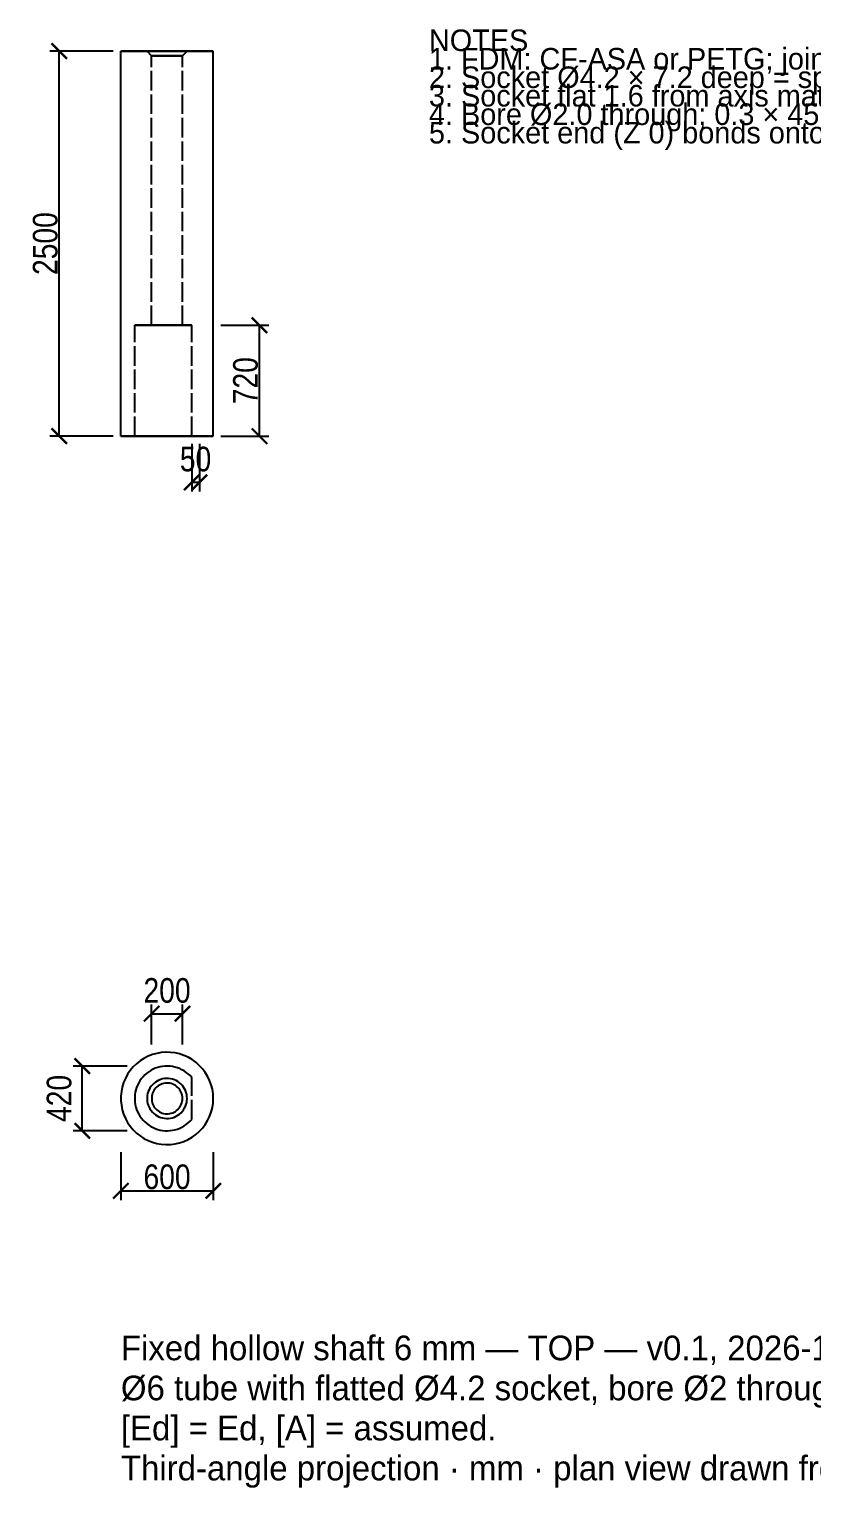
# Model space of a CAD drawing. Header units: millimetres. Extents: x -9 to 93, y -25 to 69.
# Drawn here: x -8.9 to 41.9, y -25.3 to 69.4 of the extents above; entities that cross this region are included whole.
import ezdxf

# ---------------------------------------------------------------- set-up
doc = ezdxf.new("R2010")
doc.units = ezdxf.units.MM
doc.linetypes.add('DASHED', pattern=[1.524, 1.27, -0.254])
for name, color, linetype in [('DIMS', 3, 'CONTINUOUS'), ('HIDDEN', 8, 'DASHED'), ('TEXT', 7, 'CONTINUOUS'), ('VISIBLE', 7, 'CONTINUOUS')]:
    doc.layers.add(name, color=color, linetype=linetype)
doc.styles.add('OpenSansCondensed-Light', font='OpenSansCondensed-Light.ttf')
doc.dimstyles.new('EZDXF', dxfattribs={"dimtxt": 0.25, "dimasz": 0.175, "dimexe": 0.375, "dimexo": 0.125, "dimgap": 0.1, "dimtad": 1, "dimlfac": 100, "dimzin": 12, "dimdsep": 46, "dimtxsty": 'OpenSansCondensed-Light', "dimblk": 'ARCHTICK', "dimcen": 2.5, "dimazin": 3, "dimtfac": 0.5, "dimtmove": 2, "dimatfit": 3})

# ---------------------------------------------------------------- blocks, each defined once
blk = doc.blocks.new('_ARCHTICK')
at = {"color": 0, "linetype": 'BYBLOCK', "const_width": 0.15}
blk.add_lwpolyline([(-0.5, -0.5), (0.5, 0.5)], dxfattribs=at)

msp = doc.modelspace()

# ---------------------------------------------------------------- linework, layer by layer
at = {"layer": 'HIDDEN'}
for points in [[(-3, 67.99907), (-2.90476, 67.99907), (-2.80952, 67.99907), (-2.71429, 67.99907), (-2.61905, 67.99907), (-2.52381, 67.99907), (-2.42857, 67.99907), (-2.33333, 67.99907), (-2.2381, 67.99907), (-2.14286, 67.99907), (-2.04762, 67.99907), (-1.95238, 67.99907), (-1.85714, 67.99907), (-1.7619, 67.99907), (-1.66667, 67.99907), (-1.57143, 67.99907), (-1.47619, 67.99907), (-1.38095, 67.99907), (-1.28571, 67.99907), (-1.19048, 67.99907), (-1.09524, 67.99907), (-1, 67.99907), (-0.90476, 67.99907), (-0.80952, 67.99907), (-0.71429, 67.99907), (-0.61905, 67.99907), (-0.52381, 67.99907), (-0.42857, 67.99907), (-0.33333, 67.99907), (-0.2381, 67.99907), (-0.14286, 67.99907), (-0.04762, 67.99907), (0.04762, 67.99907), (0.14286, 67.99907), (0.2381, 67.99907), (0.33333, 67.99907), (0.42857, 67.99907), (0.52381, 67.99907), (0.61905, 67.99907), (0.71429, 67.99907), (0.80952, 67.99907), (0.90476, 67.99907), (1, 67.99907), (1.09524, 67.99907), (1.19048, 67.99907), (1.28571, 67.99907), (1.38095, 67.99907), (1.47619, 67.99907), (1.57143, 67.99907), (1.66667, 67.99907), (1.7619, 67.99907), (1.85714, 67.99907), (1.95238, 67.99907), (2.04762, 67.99907), (2.14286, 67.99907), (2.2381, 67.99907), (2.33333, 67.99907), (2.42857, 67.99907), (2.52381, 67.99907), (2.61905, 67.99907), (2.71429, 67.99907), (2.80952, 67.99907), (2.90476, 67.99907), (3, 67.99907)], [(1.3, 67.99907), (1.25873, 67.99907), (1.21746, 67.99907), (1.17619, 67.99907), (1.13492, 67.99907), (1.09365, 67.99907), (1.05238, 67.99907), (1.01111, 67.99907), (0.96984, 67.99907), (0.92857, 67.99907), (0.8873, 67.99907), (0.84603, 67.99907), (0.80476, 67.99907), (0.76349, 67.99907), (0.72222, 67.99907), (0.68095, 67.99907), (0.63968, 67.99907), (0.59841, 67.99907), (0.55714, 67.99907), (0.51587, 67.99907), (0.4746, 67.99907), (0.43333, 67.99907), (0.39206, 67.99907), (0.35079, 67.99907), (0.30952, 67.99907), (0.26825, 67.99907), (0.22698, 67.99907), (0.18571, 67.99907), (0.14444, 67.99907), (0.10317, 67.99907), (0.0619, 67.99907), (0.02063, 67.99907), (-0.02063, 67.99907), (-0.0619, 67.99907), (-0.10317, 67.99907), (-0.14444, 67.99907), (-0.18571, 67.99907), (-0.22698, 67.99907), (-0.26825, 67.99907), (-0.30952, 67.99907), (-0.35079, 67.99907), (-0.39206, 67.99907), (-0.43333, 67.99907), (-0.4746, 67.99907), (-0.51587, 67.99907), (-0.55714, 67.99907), (-0.59841, 67.99907), (-0.63968, 67.99907), (-0.68095, 67.99907), (-0.72222, 67.99907), (-0.76349, 67.99907), (-0.80476, 67.99907), (-0.84603, 67.99907), (-0.8873, 67.99907), (-0.92857, 67.99907), (-0.96984, 67.99907), (-1.01111, 67.99907), (-1.05238, 67.99907), (-1.09365, 67.99907), (-1.13492, 67.99907), (-1.17619, 67.99907), (-1.21746, 67.99907), (-1.25873, 67.99907), (-1.3, 67.99907)], [(-1.3, 67.99907), (-1.25873, 67.99907), (-1.21746, 67.99907), (-1.17619, 67.99907), (-1.13492, 67.99907), (-1.09365, 67.99907), (-1.05238, 67.99907), (-1.01111, 67.99907), (-0.96984, 67.99907), (-0.92857, 67.99907), (-0.8873, 67.99907), (-0.84603, 67.99907), (-0.80476, 67.99907), (-0.76349, 67.99907), (-0.72222, 67.99907), (-0.68095, 67.99907), (-0.63968, 67.99907), (-0.59841, 67.99907), (-0.55714, 67.99907), (-0.51587, 67.99907), (-0.4746, 67.99907), (-0.43333, 67.99907), (-0.39206, 67.99907), (-0.35079, 67.99907), (-0.30952, 67.99907), (-0.26825, 67.99907), (-0.22698, 67.99907), (-0.18571, 67.99907), (-0.14444, 67.99907), (-0.10317, 67.99907), (-0.0619, 67.99907), (-0.02063, 67.99907), (0.02063, 67.99907), (0.0619, 67.99907), (0.10317, 67.99907), (0.14444, 67.99907), (0.18571, 67.99907), (0.22698, 67.99907), (0.26825, 67.99907), (0.30952, 67.99907), (0.35079, 67.99907), (0.39206, 67.99907), (0.43333, 67.99907), (0.4746, 67.99907), (0.51587, 67.99907), (0.55714, 67.99907), (0.59841, 67.99907), (0.63968, 67.99907), (0.68095, 67.99907), (0.72222, 67.99907), (0.76349, 67.99907), (0.80476, 67.99907), (0.84603, 67.99907), (0.8873, 67.99907), (0.92857, 67.99907), (0.96984, 67.99907), (1.01111, 67.99907), (1.05238, 67.99907), (1.09365, 67.99907), (1.13492, 67.99907), (1.17619, 67.99907), (1.21746, 67.99907), (1.25873, 67.99907), (1.3, 67.99907)], [(-1, 67.69907), (-1.3, 67.99907)], [(1, 67.69907), (0.96825, 67.69907), (0.93651, 67.69907), (0.90476, 67.69907), (0.87302, 67.69907), (0.84127, 67.69907), (0.80952, 67.69907), (0.77778, 67.69907), (0.74603, 67.69907), (0.71429, 67.69907), (0.68254, 67.69907), (0.65079, 67.69907), (0.61905, 67.69907), (0.5873, 67.69907), (0.55556, 67.69907), (0.52381, 67.69907), (0.49206, 67.69907), (0.46032, 67.69907), (0.42857, 67.69907), (0.39683, 67.69907), (0.36508, 67.69907), (0.33333, 67.69907), (0.30159, 67.69907), (0.26984, 67.69907), (0.2381, 67.69907), (0.20635, 67.69907), (0.1746, 67.69907), (0.14286, 67.69907), (0.11111, 67.69907), (0.07937, 67.69907), (0.04762, 67.69907), (0.01587, 67.69907), (-0.01587, 67.69907), (-0.04762, 67.69907), (-0.07937, 67.69907), (-0.11111, 67.69907), (-0.14286, 67.69907), (-0.1746, 67.69907), (-0.20635, 67.69907), (-0.2381, 67.69907), (-0.26984, 67.69907), (-0.30159, 67.69907), (-0.33333, 67.69907), (-0.36508, 67.69907), (-0.39683, 67.69907), (-0.42857, 67.69907), (-0.46032, 67.69907), (-0.49206, 67.69907), (-0.52381, 67.69907), (-0.55556, 67.69907), (-0.5873, 67.69907), (-0.61905, 67.69907), (-0.65079, 67.69907), (-0.68254, 67.69907), (-0.71429, 67.69907), (-0.74603, 67.69907), (-0.77778, 67.69907), (-0.80952, 67.69907), (-0.84127, 67.69907), (-0.87302, 67.69907), (-0.90476, 67.69907), (-0.93651, 67.69907), (-0.96825, 67.69907), (-1, 67.69907)], [(-1, 67.69907), (-0.96825, 67.69907), (-0.93651, 67.69907), (-0.90476, 67.69907), (-0.87302, 67.69907), (-0.84127, 67.69907), (-0.80952, 67.69907), (-0.77778, 67.69907), (-0.74603, 67.69907), (-0.71429, 67.69907), (-0.68254, 67.69907), (-0.65079, 67.69907), (-0.61905, 67.69907), (-0.5873, 67.69907), (-0.55556, 67.69907), (-0.52381, 67.69907), (-0.49206, 67.69907), (-0.46032, 67.69907), (-0.42857, 67.69907), (-0.39683, 67.69907), (-0.36508, 67.69907), (-0.33333, 67.69907), (-0.30159, 67.69907), (-0.26984, 67.69907), (-0.2381, 67.69907), (-0.20635, 67.69907), (-0.1746, 67.69907), (-0.14286, 67.69907), (-0.11111, 67.69907), (-0.07937, 67.69907), (-0.04762, 67.69907), (-0.01587, 67.69907), (0.01587, 67.69907), (0.04762, 67.69907), (0.07937, 67.69907), (0.11111, 67.69907), (0.14286, 67.69907), (0.1746, 67.69907), (0.20635, 67.69907), (0.2381, 67.69907), (0.26984, 67.69907), (0.30159, 67.69907), (0.33333, 67.69907), (0.36508, 67.69907), (0.39683, 67.69907), (0.42857, 67.69907), (0.46032, 67.69907), (0.49206, 67.69907), (0.52381, 67.69907), (0.55556, 67.69907), (0.5873, 67.69907), (0.61905, 67.69907), (0.65079, 67.69907), (0.68254, 67.69907), (0.71429, 67.69907), (0.74603, 67.69907), (0.77778, 67.69907), (0.80952, 67.69907), (0.84127, 67.69907), (0.87302, 67.69907), (0.90476, 67.69907), (0.93651, 67.69907), (0.96825, 67.69907), (1, 67.69907)], [(-1, 50.19907), (-1, 67.69907)], [(1.3, 67.99907), (1, 67.69907)], [(1, 50.19907), (1, 67.69907)], [(1.6, 50.19907), (1.54127, 50.19907), (1.48254, 50.19907), (1.42381, 50.19907), (1.36508, 50.19907), (1.30635, 50.19907), (1.24762, 50.19907), (1.18889, 50.19907), (1.13016, 50.19907), (1.07143, 50.19907), (1.0127, 50.19907), (0.95397, 50.19907), (0.89524, 50.19907), (0.83651, 50.19907), (0.77778, 50.19907), (0.71905, 50.19907), (0.66032, 50.19907), (0.60159, 50.19907), (0.54286, 50.19907), (0.48413, 50.19907), (0.4254, 50.19907), (0.36667, 50.19907), (0.30794, 50.19907), (0.24921, 50.19907), (0.19048, 50.19907), (0.13175, 50.19907), (0.07302, 50.19907), (0.01429, 50.19907), (-0.04444, 50.19907), (-0.10317, 50.19907), (-0.1619, 50.19907), (-0.22063, 50.19907), (-0.27937, 50.19907), (-0.3381, 50.19907), (-0.39683, 50.19907), (-0.45556, 50.19907), (-0.51429, 50.19907), (-0.57302, 50.19907), (-0.63175, 50.19907), (-0.69048, 50.19907), (-0.74921, 50.19907), (-0.80794, 50.19907), (-0.86667, 50.19907), (-0.9254, 50.19907), (-0.98413, 50.19907), (-1.04286, 50.19907), (-1.10159, 50.19907), (-1.16032, 50.19907), (-1.21905, 50.19907), (-1.27778, 50.19907), (-1.33651, 50.19907), (-1.39524, 50.19907), (-1.45397, 50.19907), (-1.5127, 50.19907), (-1.57143, 50.19907), (-1.63016, 50.19907), (-1.68889, 50.19907), (-1.74762, 50.19907), (-1.80635, 50.19907), (-1.86508, 50.19907), (-1.92381, 50.19907), (-1.98254, 50.19907), (-2.04127, 50.19907), (-2.1, 50.19907)], [(-2.1, 50.19907), (-2.04127, 50.19907), (-1.98254, 50.19907), (-1.92381, 50.19907), (-1.86508, 50.19907), (-1.80635, 50.19907), (-1.74762, 50.19907), (-1.68889, 50.19907), (-1.63016, 50.19907), (-1.57143, 50.19907), (-1.5127, 50.19907), (-1.45397, 50.19907), (-1.39524, 50.19907), (-1.33651, 50.19907), (-1.27778, 50.19907), (-1.21905, 50.19907), (-1.16032, 50.19907), (-1.10159, 50.19907), (-1.04286, 50.19907), (-0.98413, 50.19907), (-0.9254, 50.19907), (-0.86667, 50.19907), (-0.80794, 50.19907), (-0.74921, 50.19907), (-0.69048, 50.19907), (-0.63175, 50.19907), (-0.57302, 50.19907), (-0.51429, 50.19907), (-0.45556, 50.19907), (-0.39683, 50.19907), (-0.3381, 50.19907), (-0.27937, 50.19907), (-0.22063, 50.19907), (-0.1619, 50.19907), (-0.10317, 50.19907), (-0.04444, 50.19907), (0.01429, 50.19907), (0.07302, 50.19907), (0.13175, 50.19907), (0.19048, 50.19907), (0.24921, 50.19907), (0.30794, 50.19907), (0.36667, 50.19907), (0.4254, 50.19907), (0.48413, 50.19907), (0.54286, 50.19907), (0.60159, 50.19907), (0.66032, 50.19907), (0.71905, 50.19907), (0.77778, 50.19907), (0.83651, 50.19907), (0.89524, 50.19907), (0.95397, 50.19907), (1.0127, 50.19907), (1.07143, 50.19907), (1.13016, 50.19907), (1.18889, 50.19907), (1.24762, 50.19907), (1.30635, 50.19907), (1.36508, 50.19907), (1.42381, 50.19907), (1.48254, 50.19907), (1.54127, 50.19907), (1.6, 50.19907)], [(-2.1, 42.99907), (-2.1, 50.19907)], [(1, 50.19907), (0.96825, 50.19907), (0.93651, 50.19907), (0.90476, 50.19907), (0.87302, 50.19907), (0.84127, 50.19907), (0.80952, 50.19907), (0.77778, 50.19907), (0.74603, 50.19907), (0.71429, 50.19907), (0.68254, 50.19907), (0.65079, 50.19907), (0.61905, 50.19907), (0.5873, 50.19907), (0.55556, 50.19907), (0.52381, 50.19907), (0.49206, 50.19907), (0.46032, 50.19907), (0.42857, 50.19907), (0.39683, 50.19907), (0.36508, 50.19907), (0.33333, 50.19907), (0.30159, 50.19907), (0.26984, 50.19907), (0.2381, 50.19907), (0.20635, 50.19907), (0.1746, 50.19907), (0.14286, 50.19907), (0.11111, 50.19907), (0.07937, 50.19907), (0.04762, 50.19907), (0.01587, 50.19907), (-0.01587, 50.19907), (-0.04762, 50.19907), (-0.07937, 50.19907), (-0.11111, 50.19907), (-0.14286, 50.19907), (-0.1746, 50.19907), (-0.20635, 50.19907), (-0.2381, 50.19907), (-0.26984, 50.19907), (-0.30159, 50.19907), (-0.33333, 50.19907), (-0.36508, 50.19907), (-0.39683, 50.19907), (-0.42857, 50.19907), (-0.46032, 50.19907), (-0.49206, 50.19907), (-0.52381, 50.19907), (-0.55556, 50.19907), (-0.5873, 50.19907), (-0.61905, 50.19907), (-0.65079, 50.19907), (-0.68254, 50.19907), (-0.71429, 50.19907), (-0.74603, 50.19907), (-0.77778, 50.19907), (-0.80952, 50.19907), (-0.84127, 50.19907), (-0.87302, 50.19907), (-0.90476, 50.19907), (-0.93651, 50.19907), (-0.96825, 50.19907), (-1, 50.19907)], [(-1, 50.19907), (-0.96825, 50.19907), (-0.93651, 50.19907), (-0.90476, 50.19907), (-0.87302, 50.19907), (-0.84127, 50.19907), (-0.80952, 50.19907), (-0.77778, 50.19907), (-0.74603, 50.19907), (-0.71429, 50.19907), (-0.68254, 50.19907), (-0.65079, 50.19907), (-0.61905, 50.19907), (-0.5873, 50.19907), (-0.55556, 50.19907), (-0.52381, 50.19907), (-0.49206, 50.19907), (-0.46032, 50.19907), (-0.42857, 50.19907), (-0.39683, 50.19907), (-0.36508, 50.19907), (-0.33333, 50.19907), (-0.30159, 50.19907), (-0.26984, 50.19907), (-0.2381, 50.19907), (-0.20635, 50.19907), (-0.1746, 50.19907), (-0.14286, 50.19907), (-0.11111, 50.19907), (-0.07937, 50.19907), (-0.04762, 50.19907), (-0.01587, 50.19907), (0.01587, 50.19907), (0.04762, 50.19907), (0.07937, 50.19907), (0.11111, 50.19907), (0.14286, 50.19907), (0.1746, 50.19907), (0.20635, 50.19907), (0.2381, 50.19907), (0.26984, 50.19907), (0.30159, 50.19907), (0.33333, 50.19907), (0.36508, 50.19907), (0.39683, 50.19907), (0.42857, 50.19907), (0.46032, 50.19907), (0.49206, 50.19907), (0.52381, 50.19907), (0.55556, 50.19907), (0.5873, 50.19907), (0.61905, 50.19907), (0.65079, 50.19907), (0.68254, 50.19907), (0.71429, 50.19907), (0.74603, 50.19907), (0.77778, 50.19907), (0.80952, 50.19907), (0.84127, 50.19907), (0.87302, 50.19907), (0.90476, 50.19907), (0.93651, 50.19907), (0.96825, 50.19907), (1, 50.19907)], [(1.6, 42.99907), (1.6, 50.19907)], [(1.6, 42.99907), (1.6, 50.19907)], [(-3, 42.99907), (-2.90476, 42.99907), (-2.80952, 42.99907), (-2.71429, 42.99907), (-2.61905, 42.99907), (-2.52381, 42.99907), (-2.42857, 42.99907), (-2.33333, 42.99907), (-2.2381, 42.99907), (-2.14286, 42.99907), (-2.04762, 42.99907), (-1.95238, 42.99907), (-1.85714, 42.99907), (-1.7619, 42.99907), (-1.66667, 42.99907), (-1.57143, 42.99907), (-1.47619, 42.99907), (-1.38095, 42.99907), (-1.28571, 42.99907), (-1.19048, 42.99907), (-1.09524, 42.99907), (-1, 42.99907), (-0.90476, 42.99907), (-0.80952, 42.99907), (-0.71429, 42.99907), (-0.61905, 42.99907), (-0.52381, 42.99907), (-0.42857, 42.99907), (-0.33333, 42.99907), (-0.2381, 42.99907), (-0.14286, 42.99907), (-0.04762, 42.99907), (0.04762, 42.99907), (0.14286, 42.99907), (0.2381, 42.99907), (0.33333, 42.99907), (0.42857, 42.99907), (0.52381, 42.99907), (0.61905, 42.99907), (0.71429, 42.99907), (0.80952, 42.99907), (0.90476, 42.99907), (1, 42.99907), (1.09524, 42.99907), (1.19048, 42.99907), (1.28571, 42.99907), (1.38095, 42.99907), (1.47619, 42.99907), (1.57143, 42.99907), (1.66667, 42.99907), (1.7619, 42.99907), (1.85714, 42.99907), (1.95238, 42.99907), (2.04762, 42.99907), (2.14286, 42.99907), (2.2381, 42.99907), (2.33333, 42.99907), (2.42857, 42.99907), (2.52381, 42.99907), (2.61905, 42.99907), (2.71429, 42.99907), (2.80952, 42.99907), (2.90476, 42.99907), (3, 42.99907)], [(1.6, 42.99907), (1.54127, 42.99907), (1.48254, 42.99907), (1.42381, 42.99907), (1.36508, 42.99907), (1.30635, 42.99907), (1.24762, 42.99907), (1.18889, 42.99907), (1.13016, 42.99907), (1.07143, 42.99907), (1.0127, 42.99907), (0.95397, 42.99907), (0.89524, 42.99907), (0.83651, 42.99907), (0.77778, 42.99907), (0.71905, 42.99907), (0.66032, 42.99907), (0.60159, 42.99907), (0.54286, 42.99907), (0.48413, 42.99907), (0.4254, 42.99907), (0.36667, 42.99907), (0.30794, 42.99907), (0.24921, 42.99907), (0.19048, 42.99907), (0.13175, 42.99907), (0.07302, 42.99907), (0.01429, 42.99907), (-0.04444, 42.99907), (-0.10317, 42.99907), (-0.1619, 42.99907), (-0.22063, 42.99907), (-0.27937, 42.99907), (-0.3381, 42.99907), (-0.39683, 42.99907), (-0.45556, 42.99907), (-0.51429, 42.99907), (-0.57302, 42.99907), (-0.63175, 42.99907), (-0.69048, 42.99907), (-0.74921, 42.99907), (-0.80794, 42.99907), (-0.86667, 42.99907), (-0.9254, 42.99907), (-0.98413, 42.99907), (-1.04286, 42.99907), (-1.10159, 42.99907), (-1.16032, 42.99907), (-1.21905, 42.99907), (-1.27778, 42.99907), (-1.33651, 42.99907), (-1.39524, 42.99907), (-1.45397, 42.99907), (-1.5127, 42.99907), (-1.57143, 42.99907), (-1.63016, 42.99907), (-1.68889, 42.99907), (-1.74762, 42.99907), (-1.80635, 42.99907), (-1.86508, 42.99907), (-1.92381, 42.99907), (-1.98254, 42.99907), (-2.04127, 42.99907), (-2.1, 42.99907)], [(-2.1, 42.99907), (-2.04127, 42.99907), (-1.98254, 42.99907), (-1.92381, 42.99907), (-1.86508, 42.99907), (-1.80635, 42.99907), (-1.74762, 42.99907), (-1.68889, 42.99907), (-1.63016, 42.99907), (-1.57143, 42.99907), (-1.5127, 42.99907), (-1.45397, 42.99907), (-1.39524, 42.99907), (-1.33651, 42.99907), (-1.27778, 42.99907), (-1.21905, 42.99907), (-1.16032, 42.99907), (-1.10159, 42.99907), (-1.04286, 42.99907), (-0.98413, 42.99907), (-0.9254, 42.99907), (-0.86667, 42.99907), (-0.80794, 42.99907), (-0.74921, 42.99907), (-0.69048, 42.99907), (-0.63175, 42.99907), (-0.57302, 42.99907), (-0.51429, 42.99907), (-0.45556, 42.99907), (-0.39683, 42.99907), (-0.3381, 42.99907), (-0.27937, 42.99907), (-0.22063, 42.99907), (-0.1619, 42.99907), (-0.10317, 42.99907), (-0.04444, 42.99907), (0.01429, 42.99907), (0.07302, 42.99907), (0.13175, 42.99907), (0.19048, 42.99907), (0.24921, 42.99907), (0.30794, 42.99907), (0.36667, 42.99907), (0.4254, 42.99907), (0.48413, 42.99907), (0.54286, 42.99907), (0.60159, 42.99907), (0.66032, 42.99907), (0.71905, 42.99907), (0.77778, 42.99907), (0.83651, 42.99907), (0.89524, 42.99907), (0.95397, 42.99907), (1.0127, 42.99907), (1.07143, 42.99907), (1.13016, 42.99907), (1.18889, 42.99907), (1.24762, 42.99907), (1.30635, 42.99907), (1.36508, 42.99907), (1.42381, 42.99907), (1.48254, 42.99907), (1.54127, 42.99907), (1.6, 42.99907)], [(3, 0), (2.98509, 0.2987), (2.94052, 0.59444), (2.86672, 0.88427), (2.76443, 1.1653), (2.63466, 1.43476), (2.47872, 1.68996), (2.29813, 1.92836), (2.09471, 2.1476), (1.87047, 2.34549), (1.62764, 2.52008), (1.36863, 2.66962), (1.09602, 2.79262), (0.81252, 2.88787), (0.52094, 2.95442), (0.22419, 2.99161), (-0.07479, 2.99907), (-0.37303, 2.97672), (-0.66756, 2.92478), (-0.95546, 2.84378), (-1.23386, 2.73452), (-1.5, 2.59808), (-1.75123, 2.43581), (-1.98506, 2.24934), (-2.19916, 2.04052), (-2.3914, 1.81141), (-2.55987, 1.56431), (-2.70291, 1.30165), (-2.81908, 1.02606), (-2.90723, 0.74027), (-2.96649, 0.44713), (-2.99627, 0.14954), (-2.99627, -0.14954), (-2.96649, -0.44713), (-2.90723, -0.74027), (-2.81908, -1.02606), (-2.70291, -1.30165), (-2.55987, -1.56431), (-2.3914, -1.81141), (-2.19916, -2.04052), (-1.98506, -2.24934), (-1.75123, -2.43581), (-1.5, -2.59808), (-1.23386, -2.73452), (-0.95546, -2.84378), (-0.66756, -2.92478), (-0.37303, -2.97672), (-0.07479, -2.99907), (0.22419, -2.99161), (0.52094, -2.95442), (0.81252, -2.88787), (1.09602, -2.79262), (1.36863, -2.66962), (1.62764, -2.52008), (1.87047, -2.34549), (2.09471, -2.1476), (2.29813, -1.92836), (2.47872, -1.68996), (2.63466, -1.43476), (2.76443, -1.1653), (2.86672, -0.88427), (2.94052, -0.59444), (2.98509, -0.2987), (3, 0)], [(1.6, 1.36015), (1.49009, 1.47974), (1.37126, 1.59048), (1.24423, 1.69171), (1.10976, 1.78282), (0.96865, 1.86326), (0.82174, 1.93255), (0.66992, 1.99028), (0.51409, 2.0361), (0.35518, 2.06975), (0.19415, 2.09101), (0.03195, 2.09976), (-0.13043, 2.09595), (-0.29203, 2.0796), (-0.45189, 2.0508), (-0.60904, 2.00974), (-0.76255, 1.95666), (-0.9115, 1.89187), (-1.055, 1.81576), (-1.19218, 1.72879), (-1.32223, 1.63147), (-1.44437, 1.5244), (-1.55787, 1.4082), (-1.66205, 1.28359), (-1.75629, 1.15129), (-1.84001, 1.0121), (-1.91273, 0.86686), (-1.97401, 0.71643), (-2.02348, 0.56172), (-2.06084, 0.40365), (-2.08587, 0.24316), (-2.09843, 0.08121), (-2.09843, -0.08121), (-2.08587, -0.24316), (-2.06084, -0.40365), (-2.02348, -0.56172), (-1.97401, -0.71643), (-1.91273, -0.86686), (-1.84001, -1.0121), (-1.75629, -1.15129), (-1.66205, -1.28359), (-1.55787, -1.4082), (-1.44437, -1.5244), (-1.32223, -1.63147), (-1.19218, -1.72879), (-1.055, -1.81576), (-0.9115, -1.89187), (-0.76255, -1.95666), (-0.60904, -2.00974), (-0.45189, -2.0508), (-0.29203, -2.0796), (-0.13043, -2.09595), (0.03195, -2.09976), (0.19415, -2.09101), (0.35518, -2.06975), (0.51409, -2.0361), (0.66992, -1.99028), (0.82174, -1.93255), (0.96865, -1.86326), (1.10976, -1.78282), (1.24423, -1.69171), (1.37126, -1.59048), (1.49009, -1.47974), (1.6, -1.36015)], [(1.6, 1.36015), (1.49009, 1.47974), (1.37126, 1.59048), (1.24423, 1.69171), (1.10976, 1.78282), (0.96865, 1.86326), (0.82174, 1.93255), (0.66992, 1.99028), (0.51409, 2.0361), (0.35518, 2.06975), (0.19415, 2.09101), (0.03195, 2.09976), (-0.13043, 2.09595), (-0.29203, 2.0796), (-0.45189, 2.0508), (-0.60904, 2.00974), (-0.76255, 1.95666), (-0.9115, 1.89187), (-1.055, 1.81576), (-1.19218, 1.72879), (-1.32223, 1.63147), (-1.44437, 1.5244), (-1.55787, 1.4082), (-1.66205, 1.28359), (-1.75629, 1.15129), (-1.84001, 1.0121), (-1.91273, 0.86686), (-1.97401, 0.71643), (-2.02348, 0.56172), (-2.06084, 0.40365), (-2.08587, 0.24316), (-2.09843, 0.08121), (-2.09843, -0.08121), (-2.08587, -0.24316), (-2.06084, -0.40365), (-2.02348, -0.56172), (-1.97401, -0.71643), (-1.91273, -0.86686), (-1.84001, -1.0121), (-1.75629, -1.15129), (-1.66205, -1.28359), (-1.55787, -1.4082), (-1.44437, -1.5244), (-1.32223, -1.63147), (-1.19218, -1.72879), (-1.055, -1.81576), (-0.9115, -1.89187), (-0.76255, -1.95666), (-0.60904, -2.00974), (-0.45189, -2.0508), (-0.29203, -2.0796), (-0.13043, -2.09595), (0.03195, -2.09976), (0.19415, -2.09101), (0.35518, -2.06975), (0.51409, -2.0361), (0.66992, -1.99028), (0.82174, -1.93255), (0.96865, -1.86326), (1.10976, -1.78282), (1.24423, -1.69171), (1.37126, -1.59048), (1.49009, -1.47974), (1.6, -1.36015)], [(1, 0), (0.99503, 0.09957), (0.98017, 0.19815), (0.95557, 0.29476), (0.92148, 0.38843), (0.87822, 0.47825), (0.82624, 0.56332), (0.76604, 0.64279), (0.69824, 0.71587), (0.62349, 0.78183), (0.54255, 0.84003), (0.45621, 0.88987), (0.36534, 0.93087), (0.27084, 0.96262), (0.17365, 0.98481), (0.07473, 0.9972), (-0.02493, 0.99969), (-0.12434, 0.99224), (-0.22252, 0.97493), (-0.31849, 0.94793), (-0.41129, 0.91151), (-0.5, 0.86603), (-0.58374, 0.81194), (-0.66169, 0.74978), (-0.73305, 0.68017), (-0.79713, 0.6038), (-0.85329, 0.52144), (-0.90097, 0.43388), (-0.93969, 0.34202), (-0.96908, 0.24676), (-0.98883, 0.14904), (-0.99876, 0.04985), (-0.99876, -0.04985), (-0.98883, -0.14904), (-0.96908, -0.24676), (-0.93969, -0.34202), (-0.90097, -0.43388), (-0.85329, -0.52144), (-0.79713, -0.6038), (-0.73305, -0.68017), (-0.66169, -0.74978), (-0.58374, -0.81194), (-0.5, -0.86603), (-0.41129, -0.91151), (-0.31849, -0.94793), (-0.22252, -0.97493), (-0.12434, -0.99224), (-0.02493, -0.99969), (0.07473, -0.9972), (0.17365, -0.98481), (0.27084, -0.96262), (0.36534, -0.93087), (0.45621, -0.88987), (0.54255, -0.84003), (0.62349, -0.78183), (0.69824, -0.71587), (0.76604, -0.64279), (0.82624, -0.56332), (0.87822, -0.47825), (0.92148, -0.38843), (0.95557, -0.29476), (0.98017, -0.19815), (0.99503, -0.09957), (1, 0)], [(1.6, -1.36015), (1.6, 1.36015)], [(1.6, -1.36015), (1.6, 1.36015)]]:
    msp.add_lwpolyline(points, dxfattribs=at)
at = {"layer": 'VISIBLE'}
for points in [[(3, 67.99907), (2.90476, 67.99907), (2.80952, 67.99907), (2.71429, 67.99907), (2.61905, 67.99907), (2.52381, 67.99907), (2.42857, 67.99907), (2.33333, 67.99907), (2.2381, 67.99907), (2.14286, 67.99907), (2.04762, 67.99907), (1.95238, 67.99907), (1.85714, 67.99907), (1.7619, 67.99907), (1.66667, 67.99907), (1.57143, 67.99907), (1.47619, 67.99907), (1.38095, 67.99907), (1.28571, 67.99907), (1.19048, 67.99907), (1.09524, 67.99907), (1, 67.99907), (0.90476, 67.99907), (0.80952, 67.99907), (0.71429, 67.99907), (0.61905, 67.99907), (0.52381, 67.99907), (0.42857, 67.99907), (0.33333, 67.99907), (0.2381, 67.99907), (0.14286, 67.99907), (0.04762, 67.99907), (-0.04762, 67.99907), (-0.14286, 67.99907), (-0.2381, 67.99907), (-0.33333, 67.99907), (-0.42857, 67.99907), (-0.52381, 67.99907), (-0.61905, 67.99907), (-0.71429, 67.99907), (-0.80952, 67.99907), (-0.90476, 67.99907), (-1, 67.99907), (-1.09524, 67.99907), (-1.19048, 67.99907), (-1.28571, 67.99907), (-1.38095, 67.99907), (-1.47619, 67.99907), (-1.57143, 67.99907), (-1.66667, 67.99907), (-1.7619, 67.99907), (-1.85714, 67.99907), (-1.95238, 67.99907), (-2.04762, 67.99907), (-2.14286, 67.99907), (-2.2381, 67.99907), (-2.33333, 67.99907), (-2.42857, 67.99907), (-2.52381, 67.99907), (-2.61905, 67.99907), (-2.71429, 67.99907), (-2.80952, 67.99907), (-2.90476, 67.99907), (-3, 67.99907)], [(-3, 42.99907), (-3, 67.99907)], [(3, 42.99907), (3, 67.99907)], [(3, 42.99907), (2.90476, 42.99907), (2.80952, 42.99907), (2.71429, 42.99907), (2.61905, 42.99907), (2.52381, 42.99907), (2.42857, 42.99907), (2.33333, 42.99907), (2.2381, 42.99907), (2.14286, 42.99907), (2.04762, 42.99907), (1.95238, 42.99907), (1.85714, 42.99907), (1.7619, 42.99907), (1.66667, 42.99907), (1.57143, 42.99907), (1.47619, 42.99907), (1.38095, 42.99907), (1.28571, 42.99907), (1.19048, 42.99907), (1.09524, 42.99907), (1, 42.99907), (0.90476, 42.99907), (0.80952, 42.99907), (0.71429, 42.99907), (0.61905, 42.99907), (0.52381, 42.99907), (0.42857, 42.99907), (0.33333, 42.99907), (0.2381, 42.99907), (0.14286, 42.99907), (0.04762, 42.99907), (-0.04762, 42.99907), (-0.14286, 42.99907), (-0.2381, 42.99907), (-0.33333, 42.99907), (-0.42857, 42.99907), (-0.52381, 42.99907), (-0.61905, 42.99907), (-0.71429, 42.99907), (-0.80952, 42.99907), (-0.90476, 42.99907), (-1, 42.99907), (-1.09524, 42.99907), (-1.19048, 42.99907), (-1.28571, 42.99907), (-1.38095, 42.99907), (-1.47619, 42.99907), (-1.57143, 42.99907), (-1.66667, 42.99907), (-1.7619, 42.99907), (-1.85714, 42.99907), (-1.95238, 42.99907), (-2.04762, 42.99907), (-2.14286, 42.99907), (-2.2381, 42.99907), (-2.33333, 42.99907), (-2.42857, 42.99907), (-2.52381, 42.99907), (-2.61905, 42.99907), (-2.71429, 42.99907), (-2.80952, 42.99907), (-2.90476, 42.99907), (-3, 42.99907)], [(3, 0), (2.98509, 0.2987), (2.94052, 0.59444), (2.86672, 0.88427), (2.76443, 1.1653), (2.63466, 1.43476), (2.47872, 1.68996), (2.29813, 1.92836), (2.09471, 2.1476), (1.87047, 2.34549), (1.62764, 2.52008), (1.36863, 2.66962), (1.09602, 2.79262), (0.81252, 2.88787), (0.52094, 2.95442), (0.22419, 2.99161), (-0.07479, 2.99907), (-0.37303, 2.97672), (-0.66756, 2.92478), (-0.95546, 2.84378), (-1.23386, 2.73452), (-1.5, 2.59808), (-1.75123, 2.43581), (-1.98506, 2.24934), (-2.19916, 2.04052), (-2.3914, 1.81141), (-2.55987, 1.56431), (-2.70291, 1.30165), (-2.81908, 1.02606), (-2.90723, 0.74027), (-2.96649, 0.44713), (-2.99627, 0.14954), (-2.99627, -0.14954), (-2.96649, -0.44713), (-2.90723, -0.74027), (-2.81908, -1.02606), (-2.70291, -1.30165), (-2.55987, -1.56431), (-2.3914, -1.81141), (-2.19916, -2.04052), (-1.98506, -2.24934), (-1.75123, -2.43581), (-1.5, -2.59808), (-1.23386, -2.73452), (-0.95546, -2.84378), (-0.66756, -2.92478), (-0.37303, -2.97672), (-0.07479, -2.99907), (0.22419, -2.99161), (0.52094, -2.95442), (0.81252, -2.88787), (1.09602, -2.79262), (1.36863, -2.66962), (1.62764, -2.52008), (1.87047, -2.34549), (2.09471, -2.1476), (2.29813, -1.92836), (2.47872, -1.68996), (2.63466, -1.43476), (2.76443, -1.1653), (2.86672, -0.88427), (2.94052, -0.59444), (2.98509, -0.2987), (3, 0)], [(1.3, 0), (1.29354, 0.12944), (1.27422, 0.25759), (1.24224, 0.38318), (1.19792, 0.50497), (1.14169, 0.62173), (1.07411, 0.73232), (0.99586, 0.83562), (0.90771, 0.93063), (0.81054, 1.01638), (0.70531, 1.09203), (0.59307, 1.15683), (0.47494, 1.21014), (0.35209, 1.25141), (0.22574, 1.28025), (0.09715, 1.29636), (-0.03241, 1.2996), (-0.16165, 1.28991), (-0.28928, 1.26741), (-0.41403, 1.23231), (-0.53467, 1.18496), (-0.65, 1.12583), (-0.75887, 1.05552), (-0.86019, 0.97472), (-0.95297, 0.88422), (-1.03627, 0.78495), (-1.10928, 0.67787), (-1.17126, 0.56405), (-1.2216, 0.44463), (-1.2598, 0.32078), (-1.28548, 0.19375), (-1.29838, 0.0648), (-1.29838, -0.0648), (-1.28548, -0.19375), (-1.2598, -0.32078), (-1.2216, -0.44463), (-1.17126, -0.56405), (-1.10928, -0.67787), (-1.03627, -0.78495), (-0.95297, -0.88422), (-0.86019, -0.97472), (-0.75887, -1.05552), (-0.65, -1.12583), (-0.53467, -1.18496), (-0.41403, -1.23231), (-0.28928, -1.26741), (-0.16165, -1.28991), (-0.03241, -1.2996), (0.09715, -1.29636), (0.22574, -1.28025), (0.35209, -1.25141), (0.47494, -1.21014), (0.59307, -1.15683), (0.70531, -1.09203), (0.81054, -1.01638), (0.90771, -0.93063), (0.99586, -0.83562), (1.07411, -0.73232), (1.14169, -0.62173), (1.19792, -0.50497), (1.24224, -0.38318), (1.27422, -0.25759), (1.29354, -0.12944), (1.3, 0)], [(1, 0), (0.99503, 0.09957), (0.98017, 0.19815), (0.95557, 0.29476), (0.92148, 0.38843), (0.87822, 0.47825), (0.82624, 0.56332), (0.76604, 0.64279), (0.69824, 0.71587), (0.62349, 0.78183), (0.54255, 0.84003), (0.45621, 0.88987), (0.36534, 0.93087), (0.27084, 0.96262), (0.17365, 0.98481), (0.07473, 0.9972), (-0.02493, 0.99969), (-0.12434, 0.99224), (-0.22252, 0.97493), (-0.31849, 0.94793), (-0.41129, 0.91151), (-0.5, 0.86603), (-0.58374, 0.81194), (-0.66169, 0.74978), (-0.73305, 0.68017), (-0.79713, 0.6038), (-0.85329, 0.52144), (-0.90097, 0.43388), (-0.93969, 0.34202), (-0.96908, 0.24676), (-0.98883, 0.14904), (-0.99876, 0.04985), (-0.99876, -0.04985), (-0.98883, -0.14904), (-0.96908, -0.24676), (-0.93969, -0.34202), (-0.90097, -0.43388), (-0.85329, -0.52144), (-0.79713, -0.6038), (-0.73305, -0.68017), (-0.66169, -0.74978), (-0.58374, -0.81194), (-0.5, -0.86603), (-0.41129, -0.91151), (-0.31849, -0.94793), (-0.22252, -0.97493), (-0.12434, -0.99224), (-0.02493, -0.99969), (0.07473, -0.9972), (0.17365, -0.98481), (0.27084, -0.96262), (0.36534, -0.93087), (0.45621, -0.88987), (0.54255, -0.84003), (0.62349, -0.78183), (0.69824, -0.71587), (0.76604, -0.64279), (0.82624, -0.56332), (0.87822, -0.47825), (0.92148, -0.38843), (0.95557, -0.29476), (0.98017, -0.19815), (0.99503, -0.09957), (1, 0)]]:
    msp.add_lwpolyline(points, dxfattribs=at)

# ---------------------------------------------------------------- texts
at = {"layer": 'TEXT'}
for s, height, p in [('NOTES', 1.4, (17, 67.99907)), ('1. FDM: CF-ASA or PETG; joint bonded with toughened epoxy; flange bonded to PCB back', 1.4, (17, 66.79907)), ('2. Socket Ø4.2 × 7.2 deep = spigot + 0.1/side glue gap [A]', 1.4, (17, 65.59907)), ('3. Socket flat 1.6 from axis matches the spigot flat (1.5) + gap [A]', 1.4, (17, 64.39907)), ('4. Bore Ø2.0 through; 0.3 × 45° chamfer at the top bore [A]', 1.4, (17, 63.19907)), ('5. Socket end (Z 0) bonds onto the base shoulder', 1.4, (17, 61.99907)), ('Fixed hollow shaft 6 mm — TOP — v0.1, 2026-10-31', 1.6, (-2.99627, -16.99907)), ('Ø6 tube with flatted Ø4.2 socket, bore Ø2 through.', 1.6, (-2.99627, -19.59907)), ('[Ed] = Ed, [A] = assumed.', 1.6, (-2.99627, -22.19907)), ('Third-angle projection · mm · plan view drawn front-up · flat faces +X', 1.6, (-2.99627, -24.79907))]:
    msp.add_text(s, height=height, dxfattribs=at).set_placement(p)

# ---------------------------------------------------------------- dimensions: what is measured, and where the dimension line sits
at = {"layer": 'DIMS'}
for base, p1, p2 in [((-7, 42.99907), (-3, 42.99907), (-3, 67.99907)), ((6, 42.99907), (3, 42.99907), (3, 50.19907)), ((-5.5, -2.1), (-2.1, -2.1), (-2.1, 2.1))]:
    msp.add_linear_dim(base=base, p1=p1, p2=p2, angle=90, dimstyle='EZDXF', override={"dimtxt": 1.6, "dimasz": 1, "dimexe": 0.6, "dimexo": 0.5, "dimdec": 2}, dxfattribs=at).render()
for base, p1, p2 in [((1.6, 39.99907), (1.6, 42.99907), (2.1, 42.99907)), ((-1, 5.5), (-1, 3), (1, 3)), ((-3, -6), (-3, -3), (3, -3))]:
    msp.add_linear_dim(base=base, p1=p1, p2=p2, dimstyle='EZDXF', override={"dimtxt": 1.6, "dimasz": 1, "dimexe": 0.6, "dimexo": 0.5, "dimdec": 2}, dxfattribs=at).render()

doc.saveas('drawing.dxf')
